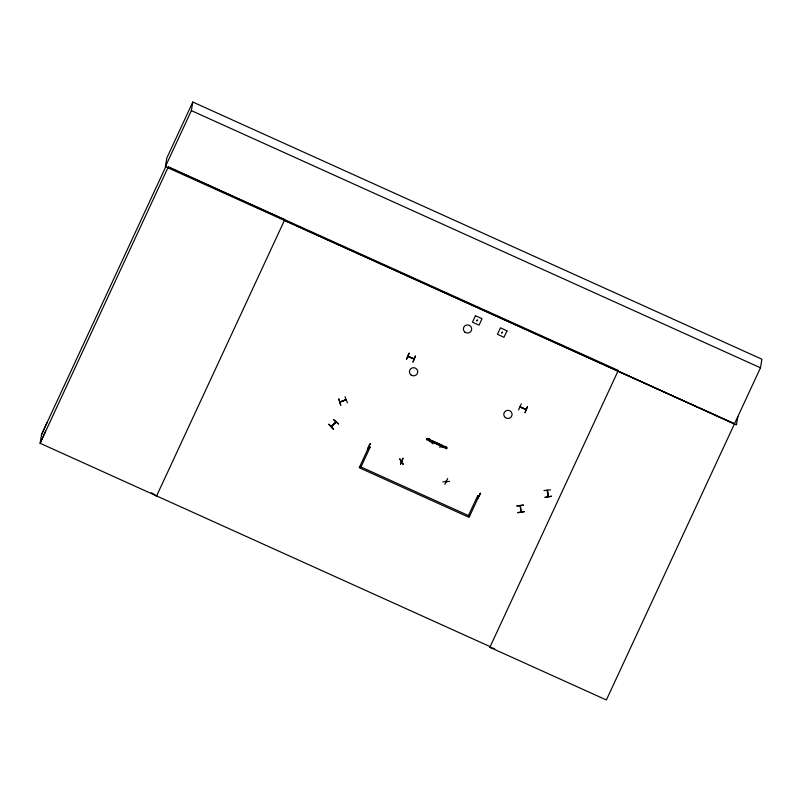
<?xml version="1.0" encoding="UTF-8"?>
<svg xmlns="http://www.w3.org/2000/svg" width="802" height="802" viewBox="0 0 802 802"><rect width="100%" height="100%" fill="white"/><g stroke="black" fill="none" stroke-linecap="round" stroke-linejoin="round"><path stroke-width="1.2" d="M442.844 446.273L442.935 447.426L442.644 446.784M446.393 481.34C446.473 480.398 445.31 481.862 446.955 481.421M521.22 511.937L520.378 505.46M401.591 461.34C402.223 460.458 402.343 462.142 401.07 460.819M430.163 441.762L430.544 441.19M430.032 441.501L430.564 441.07M442.624 446.925L442.684 447.255M346.263 399.817L340.038 401.902M345.472 399.977L340.71 401.862M284.439 220.35L734.502 423.817L165.392 166.636L166.816 158.044L192.801 102.034L761.9 359.216L760.476 367.807L606.372 699.966L489.781 647.274L490.082 646.623M165.392 166.636L191.377 110.626L192.801 102.034M331.547 426.534L336.078 422.103M331.637 425.982L335.918 421.942M331.777 425.972L331.406 426.734L331.938 426.133M333.622 419.717L338.634 424.068L333.692 419.636M335.938 421.812L335.467 422.183M345.03 396.769L347.426 402.815M339.988 401.962L346.023 399.586M359.787 466.463L469.631 516.097M360.97 466.995L370.143 447.205M367.637 449.431L370.434 443.506M477.631 495.776L478.794 496.418L469.08 517.36L359.236 467.716L369.131 446.323M369.291 446.323L369.692 446.965L369.201 446.463M408.98 353.181L406.534 359.186M413.271 358.745L407.927 356.429L413.982 358.785M413.531 358.504L414.022 358.935M415.356 356.068L412.94 362.163L415.436 356.098M402.945 458.203L400.479 464.348L403.015 458.303M400.85 461.11L401.612 461.25M401.09 460.689L401.371 461.18M427.045 438.423L447.235 447.666L446.704 448.819L426.504 439.576M428.729 438.554L432.829 443.757L428.769 438.544M439.446 447.055L446.072 446.403M442.915 481.942L449.551 481.39M444.909 484.418L447.716 478.433M447.015 481.611L446.493 481.39M468.458 515.566L477.611 495.887M477.431 499.044L480.508 493.32M478.854 495.907L478.192 495.706L478.724 495.947M480.177 493.18L477.39 499.095L480.518 493.33M518.573 409.902L521.29 403.877M525.982 409.321L520.057 406.855L525.31 409.381M525.561 409.13L526.062 409.571M519.967 407.065L526.022 409.411M527.395 406.704L524.969 412.789L527.475 406.734M516.939 505.992L523.556 505.1L516.939 505.922M517.781 512.488L524.408 511.646L517.831 512.829M520.939 511.846L520.117 505.711M543.967 490.573L550.573 489.791M547.555 490.623L547.856 496.107M548.307 496.388L547.425 490.253M551.425 496.278L544.859 497.43L551.435 496.258M737.86 416.378L736.457 424.9L618.001 371.095M41.514 434.754L46.997 422.704M45.594 431.225L40.1 443.275L490.162 646.663L489.862 647.314L494.633 648.738M165.994 166.245L41.554 434.504L40.1 443.275L168.24 167.057L618.302 370.444L489.862 647.314M156.31 496.578L284.74 219.708L168.34 166.826M406.484 359.236L409.291 353.251M426.484 439.686L427.025 438.534M370.153 443.446L367.336 449.361M507.014 330.875L503.957 337.291L497.42 334.254L500.478 327.838L507.014 330.895M331.286 426.494L335.868 421.992M328.89 424.398L333.632 429.02M432.007 441.371L431.296 441.05M403.226 464.368L399.687 458.724L403.246 464.338M408.028 356.228L413.952 358.875M478.593 496.217L478.122 495.957M547.966 496.598L547.164 490.263M191.377 110.626L760.476 367.807M442.143 445.952L442.884 446.594M368.95 446.774L370.133 447.315M369.622 446.935L369.02 446.654M151.347 492.699L156.611 495.927M446.082 481.561L446.052 480.989M328.93 424.318L333.442 429.22L328.95 424.288M338.805 398.955L340.79 405.291L338.795 399.025M432.238 440.91L432.007 441.431L442.113 445.922L442.353 445.401L432.238 440.91M475.466 315.737L472.478 322.183L479.055 325.161L482.042 318.705L475.466 315.737M477.27 320.028L476.889 320.85L477.27 320.028M502.232 332.148L501.841 332.97L502.232 332.148M464.889 332.108A4.15 4.07 9.4 0 0 471.616 329.672A4.15 4.07 9.4 0 0 466.072 325.161A4.15 4.07 9.4 0 0 464.889 332.108M410.945 374.885A4.15 4.07 9.4 0 0 417.672 372.449A4.15 4.07 9.4 0 0 412.128 367.938A4.15 4.07 9.4 0 0 410.945 374.885M505.29 417.521A4.15 4.07 9.4 0 0 512.017 415.085A4.15 4.07 9.4 0 0 506.473 410.574A4.15 4.07 9.4 0 0 505.29 417.521"/></g></svg>
